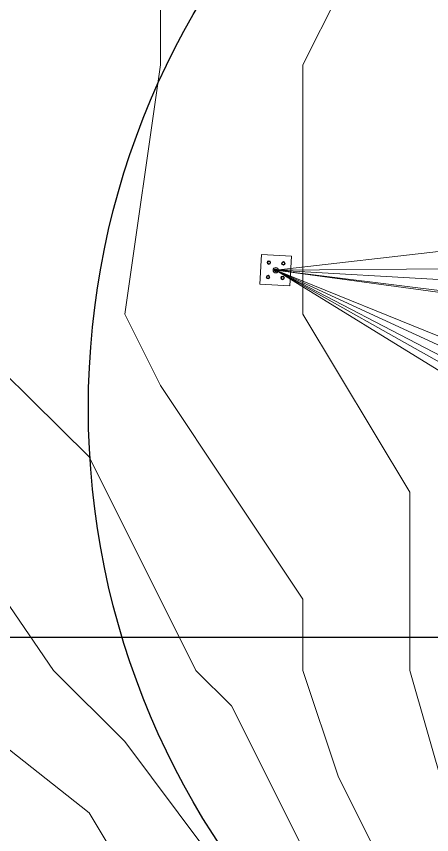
# Model space of a CAD drawing. Header units: millimetres. Extents: x 551 to 27551, y 6116 to 15116.
# Drawn here: x 5954 to 6232, y 13484 to 14032 of the extents above; entities that cross this region are included whole.
import ezdxf

# ---------------------------------------------------------------- set-up
doc = ezdxf.new("R2010")
doc.units = ezdxf.units.MM
for name, color, linetype, lineweight in [('1ST', 51, 'Continuous', 18), ('3RD', 140, 'Continuous', 13), ('4TH DETAILS', 125, 'Continuous', 9)]:
    doc.layers.add(name, color=color, linetype=linetype, lineweight=lineweight)
doc.layers.add('LAYOUT', color=83, linetype='Continuous', plot=False)

msp = doc.modelspace()

# ---------------------------------------------------------------- hatches: boundary and pattern name
at = {"layer": '3RD'}
h = msp.add_hatch(dxfattribs=at)
h.set_pattern_fill('ANGLE', color=256, scale=4, angle=-3.2583)
h.set_pattern_definition([(356.741705, (-74379.606, 170261.662), (1.588035, 27.8948336), [20.32, -7.62]), (86.741705, (-74379.606, 170261.662), (-27.8948336, 1.588035), [20.32, -7.62])])
h.paths.add_polyline_path([(6127.885, 13862.448, 0.5759623), (6126.342, 13861.666, 1), (6128.339, 13861.552, 0.0146113), (6128.34, 13861.611), (6127.34, 13861.609)])
h.paths.add_polyline_path([(6128.029, 13862.335, 0.0457406), (6127.885, 13862.448), (6127.34, 13861.609)], flags=17)
h.paths.add_polyline_path([(6128.174, 13862.162, 0.0566152), (6128.029, 13862.335), (6127.34, 13861.609)], flags=17)
h.paths.add_polyline_path([(6128.258, 13862.007, 0.0441535), (6128.174, 13862.162), (6127.34, 13861.609)], flags=17)
h.paths.add_polyline_path([(6128.293, 13861.912, 0.0251805), (6128.258, 13862.007), (6127.34, 13861.609)], flags=17)
h.paths.add_polyline_path([(6128.323, 13861.797, 0.0299292), (6128.293, 13861.912), (6127.34, 13861.609)], flags=17)
h.paths.add_polyline_path([(6128.323, 13861.797), (6127.34, 13861.609), (6128.34, 13861.649, 0.037297)], flags=17)
h = msp.add_hatch(color=256, dxfattribs=at)
h.dxf.hatch_style = 1
h.paths.add_polyline_path([(6128.34, 13861.609, 1), (6126.34, 13861.609, 1)])

# ---------------------------------------------------------------- linework, layer by layer
at = {"layer": '1ST', "color": 244, "lineweight": 30, "true_color": 0x991b1e}
msp.add_circle((6531.7, 13769.252), 529.701, dxfattribs=at)
at = {"layer": '3RD'}
for p, q in [((6400.727, 13893.142), (6127.34, 13861.609)), ((6363.985, 13863.444), (6127.34, 13861.609)), ((6127.34, 13861.609), (6363.985, 13829.503)), ((6441.941, 13667.623), (6127.34, 13861.609)), ((6456.638, 13710.049), (6127.34, 13861.609)), ((6393.379, 13846.473), (6127.34, 13861.609)), ((6427.244, 13693.079), (6127.34, 13861.609)), ((6544.383, 13692.826), (6127.34, 13861.609)), ((6488.909, 13816.775), (6127.34, 13861.609)), ((6500.729, 13667.623), (6127.34, 13861.609))]:
    msp.add_line(p, q, dxfattribs=at)
msp.add_lwpolyline([(6117.925, 13872.161), (6137.893, 13871.025), (6136.756, 13851.057), (6116.788, 13852.194)], close=True, dxfattribs=at)
for centre, radius in [((6122.758, 13866.744), 1.2), ((6122.758, 13866.744), 0.8), ((6127.34, 13861.609), 1.794), ((6127.34, 13861.609), 1), ((6132.475, 13866.191), 1.2), ((6132.475, 13866.191), 0.8), ((6122.205, 13857.027), 1.2), ((6122.205, 13857.027), 0.8), ((6131.922, 13856.474), 1.2), ((6131.922, 13856.474), 0.8)]:
    msp.add_circle(centre, radius, dxfattribs=at)
at = {"layer": '4TH DETAILS'}
for points in [[(6240.915, 13379.075), (6169.379, 13522.147), (6145.533, 13593.683), (6145.533, 13641.374), (6097.843, 13712.91), (6050.152, 13784.446), (6026.307, 13832.136), (6050.152, 13999.054), (6050.152, 14046.745), (6097.843, 14070.59), (6145.533, 14094.435), (6312.451, 14165.971), (6455.523, 14165.971), (6550.904, 14189.817), (6670.131, 14165.971), (6789.358, 14118.281), (6813.203, 14094.435), (6956.276, 14046.745)], [(6264.76, 13426.765), (6217.069, 13593.683), (6217.069, 13712.91), (6145.533, 13832.136), (6145.533, 13999.054), (6169.379, 14046.745), (6336.296, 14118.281), (6383.987, 14118.281), (6550.904, 14142.126), (6622.441, 14118.281), (6789.358, 14046.745), (6813.203, 14046.745), (6932.43, 13951.363), (6956.276, 13832.136), (6956.276, 13760.6), (6908.585, 13593.683), (6908.585, 13498.301), (6908.585, 13379.075)], [(5857.986, 12735.25), (6002.461, 12926.013), (6097.843, 13021.394), (6169.379, 13092.93), (6193.224, 13140.621), (6193.224, 13259.848), (6193.224, 13379.075), (6097.843, 13569.837), (6073.997, 13593.683), (6002.461, 13736.755), (5905.677, 13832.136)], [(5929.522, 13665.219), (5978.616, 13593.683), (6026.307, 13545.992), (6097.843, 13450.611), (6121.688, 13379.075), (6145.533, 13212.157), (6145.533, 13140.621), (6121.688, 13116.776), (6097.843, 13069.085), (5929.522, 12926.013)], [(5881.832, 13593.683), (6002.461, 13498.301), (6073.997, 13379.075), (6073.997, 13355.229), (6097.843, 13236.002), (6097.843, 13164.466), (6097.843, 13140.621), (5881.832, 12926.013)]]:
    msp.add_lwpolyline(points, dxfattribs=at)
at = {"layer": 'LAYOUT'}
msp.add_lwpolyline([(550.723, 13615.853), (9550.723, 13615.853)], dxfattribs=at)

doc.saveas('drawing.dxf')
